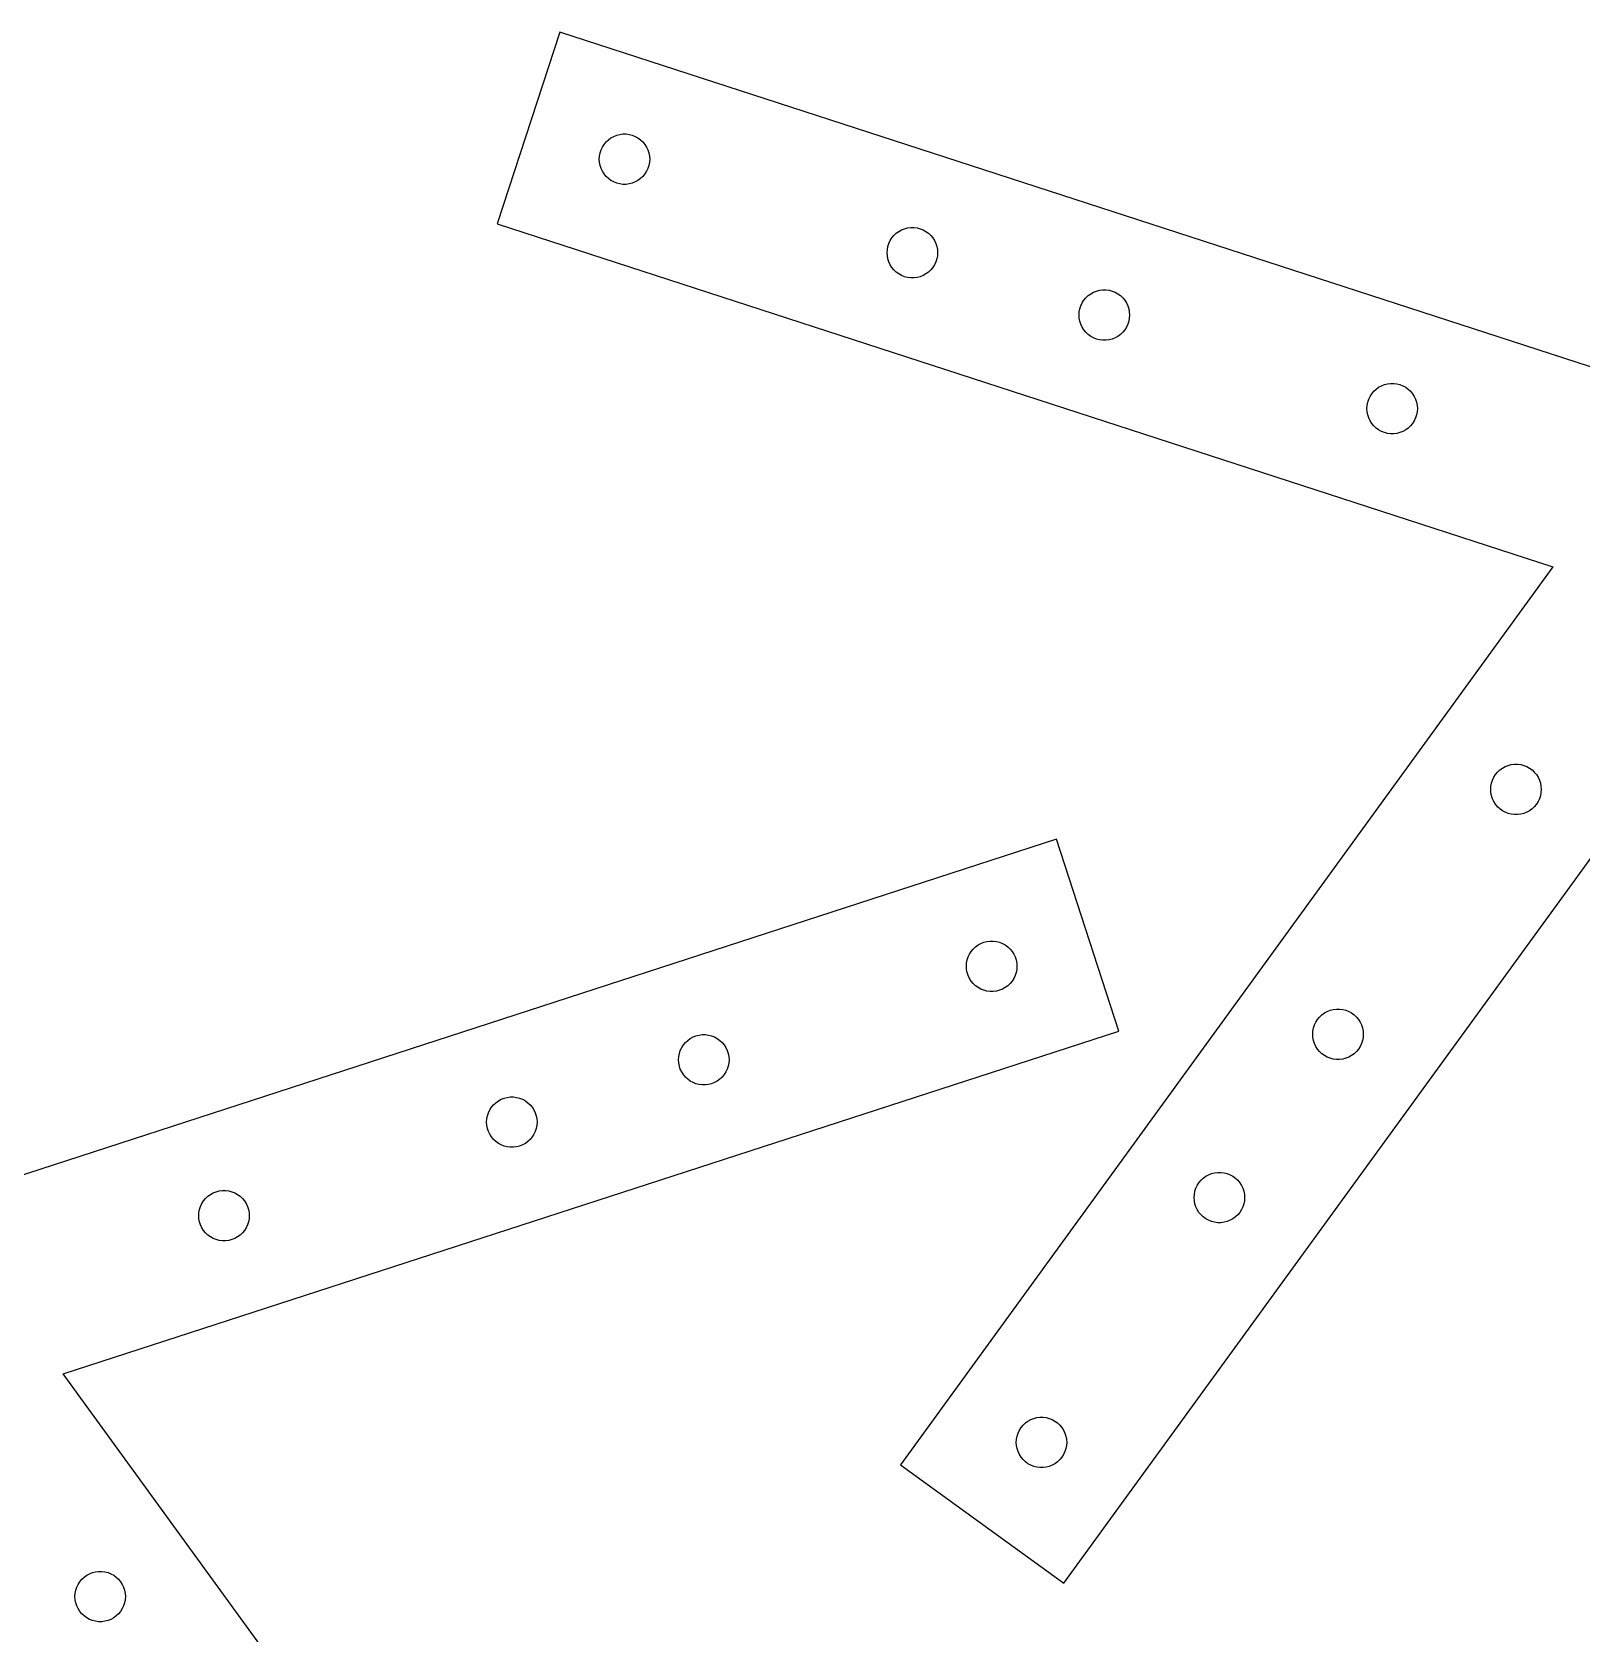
# Model space of a CAD drawing. Header units: metres. Extents: x 19 to 981, y 14 to 964.
# Drawn here: x 693.1 to 846.7, y 729 to 887.8 of the extents above; entities that cross this region are included whole.
import ezdxf

# ---------------------------------------------------------------- set-up
doc = ezdxf.new("R2010")
doc.units = ezdxf.units.M

msp = doc.modelspace()

# ---------------------------------------------------------------- linework, layer by layer
for p, q in [((745.384, 887.756), (739.203, 868.735)), ((850, 853.764), (745.384, 887.756)), ((749.613, 876.359), (749.782, 876.624)), ((749.782, 876.624), (749.982, 876.866)), ((749.982, 876.866), (750.211, 877.081)), ((750.211, 877.081), (750.465, 877.266)), ((750.465, 877.266), (750.74, 877.417)), ((750.74, 877.417), (751.032, 877.533)), ((751.032, 877.533), (751.336, 877.611)), ((751.336, 877.611), (751.647, 877.65)), ((751.647, 877.65), (751.961, 877.65)), ((751.961, 877.65), (752.273, 877.611)), ((752.273, 877.611), (752.577, 877.533)), ((752.577, 877.533), (752.869, 877.417)), ((752.869, 877.417), (753.144, 877.266)), ((753.144, 877.266), (753.398, 877.081)), ((753.398, 877.081), (753.627, 876.866)), ((753.627, 876.866), (753.827, 876.624)), ((753.827, 876.624), (753.995, 876.359)), ((749.304, 875.155), (749.324, 875.468)), ((749.324, 874.842), (749.304, 875.155)), ((749.324, 875.468), (749.383, 875.777)), ((749.383, 875.777), (749.48, 876.075)), ((749.48, 876.075), (749.613, 876.359)), ((753.995, 876.359), (754.129, 876.075)), ((754.129, 876.075), (754.226, 875.777)), ((754.226, 875.777), (754.284, 875.468)), ((754.284, 875.468), (754.304, 875.155)), ((754.304, 875.155), (754.284, 874.842)), ((749.383, 874.533), (749.324, 874.842)), ((749.48, 874.235), (749.383, 874.533)), ((749.613, 873.951), (749.48, 874.235)), ((749.782, 873.685), (749.613, 873.951)), ((749.982, 873.444), (749.782, 873.685)), ((750.211, 873.229), (749.982, 873.444)), ((753.627, 873.444), (753.398, 873.229)), ((753.827, 873.685), (753.627, 873.444)), ((753.995, 873.951), (753.827, 873.685)), ((754.129, 874.235), (753.995, 873.951)), ((754.226, 874.533), (754.129, 874.235)), ((754.284, 874.842), (754.226, 874.533)), ((750.465, 873.044), (750.211, 873.229)), ((750.74, 872.893), (750.465, 873.044)), ((751.032, 872.777), (750.74, 872.893)), ((751.336, 872.699), (751.032, 872.777)), ((751.647, 872.66), (751.336, 872.699)), ((751.961, 872.66), (751.647, 872.66)), ((752.273, 872.699), (751.961, 872.66)), ((752.577, 872.777), (752.273, 872.699)), ((752.869, 872.893), (752.577, 872.777)), ((753.144, 873.044), (752.869, 872.893)), ((753.398, 873.229), (753.144, 873.044)), ((739.203, 868.735), (843.82, 834.743)), ((778.011, 866.805), (778.145, 867.089)), ((778.145, 867.089), (778.313, 867.354)), ((778.313, 867.354), (778.513, 867.596)), ((778.513, 867.596), (778.742, 867.811)), ((778.742, 867.811), (778.996, 867.995)), ((778.996, 867.995), (779.271, 868.146)), ((779.271, 868.146), (779.563, 868.262)), ((779.563, 868.262), (779.867, 868.34)), ((779.867, 868.34), (780.179, 868.379)), ((780.179, 868.379), (780.493, 868.379)), ((780.493, 868.379), (780.804, 868.34)), ((780.804, 868.34), (781.108, 868.262)), ((781.108, 868.262), (781.4, 868.146)), ((781.4, 868.146), (781.675, 867.995)), ((781.675, 867.995), (781.929, 867.811)), ((781.929, 867.811), (782.158, 867.596)), ((782.158, 867.596), (782.358, 867.354)), ((782.358, 867.354), (782.527, 867.089)), ((782.527, 867.089), (782.66, 866.805)), ((777.836, 865.884), (777.856, 866.198)), ((777.856, 865.571), (777.836, 865.884)), ((777.856, 866.198), (777.914, 866.506)), ((777.914, 865.263), (777.856, 865.571)), ((777.914, 866.506), (778.011, 866.805)), ((782.66, 866.805), (782.757, 866.506)), ((782.757, 866.506), (782.816, 866.198)), ((782.816, 865.571), (782.757, 865.263)), ((782.816, 866.198), (782.836, 865.884)), ((782.836, 865.884), (782.816, 865.571)), ((778.011, 864.964), (777.914, 865.263)), ((778.145, 864.68), (778.011, 864.964)), ((778.313, 864.415), (778.145, 864.68)), ((778.513, 864.173), (778.313, 864.415)), ((778.742, 863.958), (778.513, 864.173)), ((778.996, 863.774), (778.742, 863.958)), ((781.929, 863.958), (781.675, 863.774)), ((782.158, 864.173), (781.929, 863.958)), ((782.358, 864.415), (782.158, 864.173)), ((782.527, 864.68), (782.358, 864.415)), ((782.66, 864.964), (782.527, 864.68)), ((782.757, 865.263), (782.66, 864.964)), ((779.271, 863.622), (778.996, 863.774)), ((779.563, 863.507), (779.271, 863.622)), ((779.867, 863.429), (779.563, 863.507)), ((780.179, 863.389), (779.867, 863.429)), ((780.493, 863.389), (780.179, 863.389)), ((780.804, 863.429), (780.493, 863.389)), ((781.108, 863.507), (780.804, 863.429)), ((781.4, 863.622), (781.108, 863.507)), ((781.675, 863.774), (781.4, 863.622)), ((798.889, 862.16), (799.2, 862.199)), ((799.2, 862.199), (799.514, 862.199)), ((799.514, 862.199), (799.825, 862.16)), ((796.936, 860.326), (797.033, 860.624)), ((797.033, 860.624), (797.166, 860.908)), ((797.166, 860.908), (797.334, 861.174)), ((797.334, 861.174), (797.535, 861.415)), ((797.535, 861.415), (797.763, 861.63)), ((797.763, 861.63), (798.017, 861.815)), ((798.017, 861.815), (798.293, 861.966)), ((798.293, 861.966), (798.584, 862.082)), ((798.584, 862.082), (798.889, 862.16)), ((799.825, 862.16), (800.13, 862.082)), ((800.13, 862.082), (800.421, 861.966)), ((800.421, 861.966), (800.697, 861.815)), ((800.697, 861.815), (800.951, 861.63)), ((800.951, 861.63), (801.179, 861.415)), ((801.179, 861.415), (801.38, 861.174)), ((801.38, 861.174), (801.548, 860.908)), ((801.548, 860.908), (801.681, 860.624)), ((801.681, 860.624), (801.778, 860.326)), ((796.857, 859.704), (796.877, 860.017)), ((796.877, 859.391), (796.857, 859.704)), ((796.877, 860.017), (796.936, 860.326)), ((796.936, 859.082), (796.877, 859.391)), ((797.033, 858.784), (796.936, 859.082)), ((801.778, 859.082), (801.681, 858.784)), ((801.778, 860.326), (801.837, 860.017)), ((801.837, 859.391), (801.778, 859.082)), ((801.837, 860.017), (801.857, 859.704)), ((801.857, 859.704), (801.837, 859.391)), ((797.166, 858.5), (797.033, 858.784)), ((797.334, 858.235), (797.166, 858.5)), ((797.535, 857.993), (797.334, 858.235)), ((797.763, 857.778), (797.535, 857.993)), ((798.017, 857.593), (797.763, 857.778)), ((798.293, 857.442), (798.017, 857.593)), ((798.584, 857.326), (798.293, 857.442)), ((800.421, 857.442), (800.13, 857.326)), ((800.697, 857.593), (800.421, 857.442)), ((800.951, 857.778), (800.697, 857.593)), ((801.179, 857.993), (800.951, 857.778)), ((801.38, 858.235), (801.179, 857.993)), ((801.548, 858.5), (801.38, 858.235)), ((801.681, 858.784), (801.548, 858.5)), ((798.889, 857.248), (798.584, 857.326)), ((799.2, 857.209), (798.889, 857.248)), ((799.514, 857.209), (799.2, 857.209)), ((799.825, 857.248), (799.514, 857.209)), ((800.13, 857.326), (799.825, 857.248)), ((826.549, 852.544), (826.824, 852.696)), ((826.824, 852.696), (827.116, 852.811)), ((827.116, 852.811), (827.42, 852.889)), ((827.42, 852.889), (827.732, 852.929)), ((827.732, 852.929), (828.046, 852.929)), ((828.046, 852.929), (828.357, 852.889)), ((828.357, 852.889), (828.661, 852.811)), ((828.661, 852.811), (828.953, 852.696)), ((828.953, 852.696), (829.228, 852.544)), ((825.467, 851.055), (825.564, 851.354)), ((825.564, 851.354), (825.698, 851.638)), ((825.698, 851.638), (825.866, 851.903)), ((825.866, 851.903), (826.066, 852.145)), ((826.066, 852.145), (826.295, 852.36)), ((826.295, 852.36), (826.549, 852.544)), ((829.228, 852.544), (829.482, 852.36)), ((829.482, 852.36), (829.711, 852.145)), ((829.711, 852.145), (829.911, 851.903)), ((829.911, 851.903), (830.079, 851.638)), ((830.079, 851.638), (830.213, 851.354)), ((830.213, 851.354), (830.31, 851.055)), ((825.389, 850.434), (825.408, 850.747)), ((825.408, 850.12), (825.389, 850.434)), ((825.408, 850.747), (825.467, 851.055)), ((825.467, 849.812), (825.408, 850.12)), ((825.564, 849.513), (825.467, 849.812)), ((825.698, 849.229), (825.564, 849.513)), ((830.213, 849.513), (830.079, 849.229)), ((830.31, 849.812), (830.213, 849.513)), ((830.31, 851.055), (830.369, 850.747)), ((830.369, 850.12), (830.31, 849.812)), ((830.369, 850.747), (830.389, 850.434)), ((830.389, 850.434), (830.369, 850.12)), ((825.866, 848.964), (825.698, 849.229)), ((826.066, 848.722), (825.866, 848.964)), ((826.295, 848.507), (826.066, 848.722)), ((826.549, 848.323), (826.295, 848.507)), ((826.824, 848.172), (826.549, 848.323)), ((827.116, 848.056), (826.824, 848.172)), ((827.42, 847.978), (827.116, 848.056)), ((827.732, 847.939), (827.42, 847.978)), ((828.046, 847.939), (827.732, 847.939)), ((828.357, 847.978), (828.046, 847.939)), ((828.661, 848.056), (828.357, 847.978)), ((828.953, 848.172), (828.661, 848.056)), ((829.228, 848.323), (828.953, 848.172)), ((829.482, 848.507), (829.228, 848.323)), ((829.711, 848.722), (829.482, 848.507)), ((829.911, 848.964), (829.711, 848.722)), ((830.079, 849.229), (829.911, 848.964)), ((843.82, 834.743), (779.163, 745.751)), ((795.344, 733.995), (860, 822.987)), ((838.332, 814.396), (838.561, 814.611)), ((838.561, 814.611), (838.815, 814.795)), ((838.815, 814.795), (839.09, 814.947)), ((839.09, 814.947), (839.382, 815.062)), ((839.382, 815.062), (839.686, 815.14)), ((839.686, 815.14), (839.997, 815.18)), ((839.997, 815.18), (840.311, 815.18)), ((840.311, 815.18), (840.623, 815.14)), ((840.623, 815.14), (840.927, 815.062)), ((840.927, 815.062), (841.219, 814.947)), ((841.219, 814.947), (841.494, 814.795)), ((841.494, 814.795), (841.748, 814.611)), ((841.748, 814.611), (841.977, 814.396)), ((837.654, 812.685), (837.674, 812.998)), ((837.674, 812.998), (837.733, 813.306)), ((837.733, 813.306), (837.83, 813.605)), ((837.83, 813.605), (837.963, 813.889)), ((837.963, 813.889), (838.132, 814.154)), ((838.132, 814.154), (838.332, 814.396)), ((841.977, 814.396), (842.177, 814.154)), ((842.177, 814.154), (842.345, 813.889)), ((842.345, 813.889), (842.479, 813.605)), ((842.479, 813.605), (842.576, 813.306)), ((842.576, 813.306), (842.634, 812.998)), ((842.634, 812.998), (842.654, 812.685)), ((837.674, 812.371), (837.654, 812.685)), ((837.733, 812.063), (837.674, 812.371)), ((837.83, 811.764), (837.733, 812.063)), ((837.963, 811.48), (837.83, 811.764)), ((838.132, 811.215), (837.963, 811.48)), ((842.345, 811.48), (842.177, 811.215)), ((842.479, 811.764), (842.345, 811.48)), ((842.576, 812.063), (842.479, 811.764)), ((842.634, 812.371), (842.576, 812.063)), ((842.654, 812.685), (842.634, 812.371)), ((838.332, 810.973), (838.132, 811.215)), ((838.561, 810.758), (838.332, 810.973)), ((838.815, 810.574), (838.561, 810.758)), ((839.09, 810.422), (838.815, 810.574)), ((839.382, 810.307), (839.09, 810.422)), ((839.686, 810.229), (839.382, 810.307)), ((839.997, 810.189), (839.686, 810.229)), ((840.311, 810.189), (839.997, 810.189)), ((840.623, 810.229), (840.311, 810.189)), ((840.927, 810.307), (840.623, 810.229)), ((841.219, 810.422), (840.927, 810.307)), ((841.494, 810.574), (841.219, 810.422)), ((841.748, 810.758), (841.494, 810.574)), ((841.977, 810.973), (841.748, 810.758)), ((842.177, 811.215), (841.977, 810.973)), ((794.616, 807.756), (690, 773.764)), ((800.797, 788.735), (794.616, 807.756)), ((786.602, 797.081), (786.856, 797.266)), ((786.856, 797.266), (787.131, 797.417)), ((787.131, 797.417), (787.423, 797.533)), ((787.423, 797.533), (787.727, 797.611)), ((787.727, 797.611), (788.039, 797.65)), ((788.039, 797.65), (788.353, 797.65)), ((788.353, 797.65), (788.664, 797.611)), ((788.664, 797.611), (788.968, 797.533)), ((788.968, 797.533), (789.26, 797.417)), ((789.26, 797.417), (789.535, 797.266)), ((789.535, 797.266), (789.789, 797.081)), ((785.716, 795.468), (785.774, 795.777)), ((785.774, 795.777), (785.871, 796.075)), ((785.871, 796.075), (786.005, 796.359)), ((786.005, 796.359), (786.173, 796.624)), ((786.173, 796.624), (786.373, 796.866)), ((786.373, 796.866), (786.602, 797.081)), ((789.789, 797.081), (790.018, 796.866)), ((790.018, 796.866), (790.218, 796.624)), ((790.218, 796.624), (790.387, 796.359)), ((790.387, 796.359), (790.52, 796.075)), ((790.52, 796.075), (790.617, 795.777)), ((790.617, 795.777), (790.676, 795.468)), ((785.696, 795.155), (785.716, 795.468)), ((785.716, 794.842), (785.696, 795.155)), ((785.774, 794.533), (785.716, 794.842)), ((785.871, 794.235), (785.774, 794.533)), ((786.005, 793.951), (785.871, 794.235)), ((786.173, 793.685), (786.005, 793.951)), ((790.387, 793.951), (790.218, 793.685)), ((790.52, 794.235), (790.387, 793.951)), ((790.617, 794.533), (790.52, 794.235)), ((790.676, 794.842), (790.617, 794.533)), ((790.676, 795.468), (790.696, 795.155)), ((790.696, 795.155), (790.676, 794.842)), ((786.373, 793.444), (786.173, 793.685)), ((786.602, 793.229), (786.373, 793.444)), ((786.856, 793.044), (786.602, 793.229)), ((787.131, 792.893), (786.856, 793.044)), ((787.423, 792.777), (787.131, 792.893)), ((787.727, 792.699), (787.423, 792.777)), ((788.039, 792.66), (787.727, 792.699)), ((788.353, 792.66), (788.039, 792.66)), ((788.664, 792.699), (788.353, 792.66)), ((788.968, 792.777), (788.664, 792.699)), ((789.26, 792.893), (788.968, 792.777)), ((789.535, 793.044), (789.26, 792.893)), ((789.789, 793.229), (789.535, 793.044)), ((790.018, 793.444), (789.789, 793.229)), ((790.218, 793.685), (790.018, 793.444)), ((821.456, 790.676), (821.748, 790.792)), ((821.748, 790.792), (822.052, 790.87)), ((822.052, 790.87), (822.364, 790.909)), ((822.364, 790.909), (822.678, 790.909)), ((822.678, 790.909), (822.989, 790.87)), ((822.989, 790.87), (823.293, 790.792)), ((823.293, 790.792), (823.585, 790.676)), ((820.099, 789.036), (820.196, 789.334)), ((820.196, 789.334), (820.33, 789.618)), ((820.33, 789.618), (820.498, 789.883)), ((820.498, 789.883), (820.698, 790.125)), ((820.698, 790.125), (820.927, 790.34)), ((820.927, 790.34), (821.181, 790.525)), ((821.181, 790.525), (821.456, 790.676)), ((823.585, 790.676), (823.86, 790.525)), ((823.86, 790.525), (824.114, 790.34)), ((824.114, 790.34), (824.343, 790.125)), ((824.343, 790.125), (824.543, 789.883)), ((824.543, 789.883), (824.711, 789.618)), ((824.711, 789.618), (824.845, 789.334)), ((824.845, 789.334), (824.942, 789.036)), ((696.18, 754.743), (800.797, 788.735)), ((757.642, 787.354), (757.842, 787.596)), ((757.842, 787.596), (758.071, 787.811)), ((758.071, 787.811), (758.325, 787.995)), ((758.325, 787.995), (758.6, 788.146)), ((758.6, 788.146), (758.892, 788.262)), ((758.892, 788.262), (759.196, 788.34)), ((759.196, 788.34), (759.507, 788.379)), ((759.507, 788.379), (759.821, 788.379)), ((759.821, 788.379), (760.133, 788.34)), ((760.133, 788.34), (760.437, 788.262)), ((760.437, 788.262), (760.729, 788.146)), ((760.729, 788.146), (761.004, 787.995)), ((761.004, 787.995), (761.258, 787.811)), ((761.258, 787.811), (761.487, 787.596)), ((761.487, 787.596), (761.687, 787.354)), ((820.021, 788.414), (820.04, 788.727)), ((820.04, 788.101), (820.021, 788.414)), ((820.04, 788.727), (820.099, 789.036)), ((820.099, 787.792), (820.04, 788.101)), ((820.196, 787.494), (820.099, 787.792)), ((824.942, 787.792), (824.845, 787.494)), ((824.942, 789.036), (825.001, 788.727)), ((825.001, 788.101), (824.942, 787.792)), ((825.001, 788.727), (825.021, 788.414)), ((825.021, 788.414), (825.001, 788.101)), ((757.164, 785.884), (757.184, 786.198)), ((757.184, 786.198), (757.243, 786.506)), ((757.243, 786.506), (757.34, 786.805)), ((757.34, 786.805), (757.473, 787.089)), ((757.473, 787.089), (757.642, 787.354)), ((761.687, 787.354), (761.855, 787.089)), ((761.855, 787.089), (761.989, 786.805)), ((761.989, 786.805), (762.086, 786.506)), ((762.086, 786.506), (762.144, 786.198)), ((762.144, 786.198), (762.164, 785.884)), ((820.33, 787.21), (820.196, 787.494)), ((820.498, 786.945), (820.33, 787.21)), ((820.698, 786.703), (820.498, 786.945)), ((820.927, 786.488), (820.698, 786.703)), ((821.181, 786.303), (820.927, 786.488)), ((821.456, 786.152), (821.181, 786.303)), ((821.748, 786.036), (821.456, 786.152)), ((822.052, 785.958), (821.748, 786.036)), ((823.293, 786.036), (822.989, 785.958)), ((823.585, 786.152), (823.293, 786.036)), ((823.86, 786.303), (823.585, 786.152)), ((824.114, 786.488), (823.86, 786.303)), ((824.343, 786.703), (824.114, 786.488)), ((824.543, 786.945), (824.343, 786.703)), ((824.711, 787.21), (824.543, 786.945)), ((824.845, 787.494), (824.711, 787.21)), ((757.184, 785.571), (757.164, 785.884)), ((757.243, 785.263), (757.184, 785.571)), ((757.34, 784.964), (757.243, 785.263)), ((757.473, 784.68), (757.34, 784.964)), ((757.642, 784.415), (757.473, 784.68)), ((757.842, 784.173), (757.642, 784.415)), ((761.687, 784.415), (761.487, 784.173)), ((761.855, 784.68), (761.687, 784.415)), ((761.989, 784.964), (761.855, 784.68)), ((762.086, 785.263), (761.989, 784.964)), ((762.144, 785.571), (762.086, 785.263)), ((762.164, 785.884), (762.144, 785.571)), ((822.364, 785.919), (822.052, 785.958)), ((822.678, 785.919), (822.364, 785.919)), ((822.989, 785.958), (822.678, 785.919)), ((758.071, 783.958), (757.842, 784.173)), ((758.325, 783.774), (758.071, 783.958)), ((758.6, 783.622), (758.325, 783.774)), ((758.892, 783.507), (758.6, 783.622)), ((759.196, 783.429), (758.892, 783.507)), ((759.507, 783.389), (759.196, 783.429)), ((759.821, 783.389), (759.507, 783.389)), ((760.133, 783.429), (759.821, 783.389)), ((760.437, 783.507), (760.133, 783.429)), ((760.729, 783.622), (760.437, 783.507)), ((761.004, 783.774), (760.729, 783.622)), ((761.258, 783.958), (761.004, 783.774)), ((761.487, 784.173), (761.258, 783.958)), ((738.62, 781.174), (738.821, 781.415)), ((738.821, 781.415), (739.049, 781.63)), ((739.049, 781.63), (739.303, 781.815)), ((739.303, 781.815), (739.579, 781.966)), ((739.579, 781.966), (739.87, 782.082)), ((739.87, 782.082), (740.175, 782.16)), ((740.175, 782.16), (740.486, 782.199)), ((740.486, 782.199), (740.8, 782.199)), ((740.8, 782.199), (741.111, 782.16)), ((741.111, 782.16), (741.416, 782.082)), ((741.416, 782.082), (741.707, 781.966)), ((741.707, 781.966), (741.983, 781.815)), ((741.983, 781.815), (742.237, 781.63)), ((742.237, 781.63), (742.465, 781.415)), ((742.465, 781.415), (742.666, 781.174)), ((738.143, 779.704), (738.163, 780.017)), ((738.163, 779.391), (738.143, 779.704)), ((738.163, 780.017), (738.222, 780.326)), ((738.222, 780.326), (738.319, 780.624)), ((738.319, 780.624), (738.452, 780.908)), ((738.452, 780.908), (738.62, 781.174)), ((742.666, 781.174), (742.834, 780.908)), ((742.834, 780.908), (742.967, 780.624)), ((742.967, 780.624), (743.064, 780.326)), ((743.064, 780.326), (743.123, 780.017)), ((743.123, 780.017), (743.143, 779.704)), ((743.143, 779.704), (743.123, 779.391)), ((738.222, 779.082), (738.163, 779.391)), ((738.319, 778.784), (738.222, 779.082)), ((738.452, 778.5), (738.319, 778.784)), ((738.62, 778.235), (738.452, 778.5)), ((738.821, 777.993), (738.62, 778.235)), ((742.666, 778.235), (742.465, 777.993)), ((742.834, 778.5), (742.666, 778.235)), ((742.967, 778.784), (742.834, 778.5)), ((743.064, 779.082), (742.967, 778.784)), ((743.123, 779.391), (743.064, 779.082)), ((739.049, 777.778), (738.821, 777.993)), ((739.303, 777.593), (739.049, 777.778)), ((739.579, 777.442), (739.303, 777.593)), ((739.87, 777.326), (739.579, 777.442)), ((740.175, 777.248), (739.87, 777.326)), ((740.486, 777.209), (740.175, 777.248)), ((740.8, 777.209), (740.486, 777.209)), ((741.111, 777.248), (740.8, 777.209)), ((741.416, 777.326), (741.111, 777.248)), ((741.707, 777.442), (741.416, 777.326)), ((741.983, 777.593), (741.707, 777.442)), ((742.237, 777.778), (741.983, 777.593)), ((742.465, 777.993), (742.237, 777.778)), ((808.44, 773.154), (808.574, 773.438)), ((808.574, 773.438), (808.742, 773.703)), ((808.742, 773.703), (808.942, 773.945)), ((808.942, 773.945), (809.171, 774.16)), ((809.171, 774.16), (809.425, 774.344)), ((809.425, 774.344), (809.7, 774.496)), ((809.7, 774.496), (809.992, 774.611)), ((809.992, 774.611), (810.296, 774.689)), ((810.296, 774.689), (810.608, 774.729)), ((810.608, 774.729), (810.922, 774.729)), ((810.922, 774.729), (811.233, 774.689)), ((811.233, 774.689), (811.537, 774.611)), ((811.537, 774.611), (811.829, 774.496)), ((811.829, 774.496), (812.104, 774.344)), ((812.104, 774.344), (812.358, 774.16)), ((812.358, 774.16), (812.587, 773.945)), ((812.587, 773.945), (812.787, 773.703)), ((812.787, 773.703), (812.956, 773.438)), ((812.956, 773.438), (813.089, 773.154)), ((709.921, 771.638), (710.089, 771.903)), ((710.089, 771.903), (710.289, 772.145)), ((710.289, 772.145), (710.518, 772.36)), ((710.518, 772.36), (710.772, 772.544)), ((710.772, 772.544), (711.047, 772.696)), ((711.047, 772.696), (711.339, 772.811)), ((711.339, 772.811), (711.643, 772.889)), ((711.643, 772.889), (711.954, 772.929)), ((711.954, 772.929), (712.268, 772.929)), ((712.268, 772.929), (712.58, 772.889)), ((712.58, 772.889), (712.884, 772.811)), ((712.884, 772.811), (713.176, 772.696)), ((713.176, 772.696), (713.451, 772.544)), ((713.451, 772.544), (713.705, 772.36)), ((713.705, 772.36), (713.934, 772.145)), ((713.934, 772.145), (714.134, 771.903)), ((714.134, 771.903), (714.302, 771.638)), ((808.265, 772.234), (808.285, 772.547)), ((808.285, 771.92), (808.265, 772.234)), ((808.285, 772.547), (808.343, 772.855)), ((808.343, 771.612), (808.285, 771.92)), ((808.343, 772.855), (808.44, 773.154)), ((813.089, 773.154), (813.186, 772.855)), ((813.186, 772.855), (813.245, 772.547)), ((813.245, 771.92), (813.186, 771.612)), ((813.245, 772.547), (813.265, 772.234)), ((813.265, 772.234), (813.245, 771.92)), ((709.611, 770.434), (709.631, 770.747)), ((709.631, 770.12), (709.611, 770.434)), ((709.631, 770.747), (709.69, 771.055)), ((709.69, 769.812), (709.631, 770.12)), ((709.69, 771.055), (709.787, 771.354)), ((709.787, 771.354), (709.921, 771.638)), ((714.302, 771.638), (714.436, 771.354)), ((714.436, 771.354), (714.533, 771.055)), ((714.533, 771.055), (714.592, 770.747)), ((714.592, 770.12), (714.533, 769.812)), ((714.592, 770.747), (714.611, 770.434)), ((714.611, 770.434), (714.592, 770.12)), ((808.44, 771.313), (808.343, 771.612)), ((808.574, 771.029), (808.44, 771.313)), ((808.742, 770.764), (808.574, 771.029)), ((808.942, 770.522), (808.742, 770.764)), ((809.171, 770.307), (808.942, 770.522)), ((809.425, 770.123), (809.171, 770.307)), ((809.7, 769.972), (809.425, 770.123)), ((812.104, 770.123), (811.829, 769.972)), ((812.358, 770.307), (812.104, 770.123)), ((812.587, 770.522), (812.358, 770.307)), ((812.787, 770.764), (812.587, 770.522)), ((812.956, 771.029), (812.787, 770.764)), ((813.089, 771.313), (812.956, 771.029)), ((813.186, 771.612), (813.089, 771.313)), ((709.787, 769.513), (709.69, 769.812)), ((709.921, 769.229), (709.787, 769.513)), ((710.089, 768.964), (709.921, 769.229)), ((710.289, 768.722), (710.089, 768.964)), ((710.518, 768.507), (710.289, 768.722)), ((713.934, 768.722), (713.705, 768.507)), ((714.134, 768.964), (713.934, 768.722)), ((714.302, 769.229), (714.134, 768.964)), ((714.436, 769.513), (714.302, 769.229)), ((714.533, 769.812), (714.436, 769.513)), ((809.992, 769.856), (809.7, 769.972)), ((810.296, 769.778), (809.992, 769.856)), ((810.608, 769.739), (810.296, 769.778)), ((810.922, 769.739), (810.608, 769.739)), ((811.233, 769.778), (810.922, 769.739)), ((811.537, 769.856), (811.233, 769.778)), ((811.829, 769.972), (811.537, 769.856)), ((710.772, 768.323), (710.518, 768.507)), ((711.047, 768.172), (710.772, 768.323)), ((711.339, 768.056), (711.047, 768.172)), ((711.643, 767.978), (711.339, 768.056)), ((711.954, 767.939), (711.643, 767.978)), ((712.268, 767.939), (711.954, 767.939)), ((712.58, 767.978), (712.268, 767.939)), ((712.884, 768.056), (712.58, 767.978)), ((713.176, 768.172), (712.884, 768.056)), ((713.451, 768.323), (713.176, 768.172)), ((713.705, 768.507), (713.451, 768.323)), ((760.837, 665.751), (696.18, 754.743)), ((791.109, 749.433), (791.309, 749.675)), ((791.309, 749.675), (791.538, 749.889)), ((791.538, 749.889), (791.792, 750.074)), ((791.792, 750.074), (792.067, 750.225)), ((792.067, 750.225), (792.359, 750.341)), ((792.359, 750.341), (792.663, 750.419)), ((792.663, 750.419), (792.974, 750.458)), ((792.974, 750.458), (793.288, 750.458)), ((793.288, 750.458), (793.6, 750.419)), ((793.6, 750.419), (793.904, 750.341)), ((793.904, 750.341), (794.196, 750.225)), ((794.196, 750.225), (794.471, 750.074)), ((794.471, 750.074), (794.725, 749.889)), ((794.725, 749.889), (794.954, 749.675)), ((794.954, 749.675), (795.154, 749.433)), ((790.631, 747.963), (790.651, 748.276)), ((790.651, 747.65), (790.631, 747.963)), ((790.651, 748.276), (790.71, 748.585)), ((790.71, 748.585), (790.807, 748.883)), ((790.807, 748.883), (790.941, 749.168)), ((790.941, 749.168), (791.109, 749.433)), ((795.154, 749.433), (795.322, 749.168)), ((795.322, 749.168), (795.456, 748.883)), ((795.456, 748.883), (795.553, 748.585)), ((795.553, 748.585), (795.612, 748.276)), ((795.612, 748.276), (795.631, 747.963)), ((795.631, 747.963), (795.612, 747.65)), ((790.71, 747.341), (790.651, 747.65)), ((790.807, 747.043), (790.71, 747.341)), ((790.941, 746.759), (790.807, 747.043)), ((791.109, 746.494), (790.941, 746.759)), ((791.309, 746.252), (791.109, 746.494)), ((795.154, 746.494), (794.954, 746.252)), ((795.322, 746.759), (795.154, 746.494)), ((795.456, 747.043), (795.322, 746.759)), ((795.553, 747.341), (795.456, 747.043)), ((795.612, 747.65), (795.553, 747.341)), ((779.163, 745.751), (795.344, 733.995)), ((791.538, 746.037), (791.309, 746.252)), ((791.792, 745.852), (791.538, 746.037)), ((792.067, 745.701), (791.792, 745.852)), ((792.359, 745.586), (792.067, 745.701)), ((792.663, 745.507), (792.359, 745.586)), ((792.974, 745.468), (792.663, 745.507)), ((793.288, 745.468), (792.974, 745.468)), ((793.6, 745.507), (793.288, 745.468)), ((793.904, 745.586), (793.6, 745.507)), ((794.196, 745.701), (793.904, 745.586)), ((794.471, 745.852), (794.196, 745.701)), ((794.725, 746.037), (794.471, 745.852)), ((794.954, 746.252), (794.725, 746.037)), ((699.377, 735.14), (699.689, 735.18)), ((699.689, 735.18), (700.003, 735.18)), ((700.003, 735.18), (700.314, 735.14)), ((697.424, 733.306), (697.521, 733.605)), ((697.521, 733.605), (697.655, 733.889)), ((697.655, 733.889), (697.823, 734.154)), ((697.823, 734.154), (698.023, 734.396)), ((698.023, 734.396), (698.252, 734.611)), ((698.252, 734.611), (698.506, 734.795)), ((698.506, 734.795), (698.781, 734.947)), ((698.781, 734.947), (699.073, 735.062)), ((699.073, 735.062), (699.377, 735.14)), ((700.314, 735.14), (700.618, 735.062)), ((700.618, 735.062), (700.91, 734.947)), ((700.91, 734.947), (701.185, 734.795)), ((701.185, 734.795), (701.439, 734.611)), ((701.439, 734.611), (701.668, 734.396)), ((701.668, 734.396), (701.868, 734.154)), ((701.868, 734.154), (702.037, 733.889)), ((702.037, 733.889), (702.17, 733.605)), ((702.17, 733.605), (702.267, 733.306)), ((697.346, 732.685), (697.366, 732.998)), ((697.366, 732.371), (697.346, 732.685)), ((697.366, 732.998), (697.424, 733.306)), ((697.424, 732.063), (697.366, 732.371)), ((697.521, 731.764), (697.424, 732.063)), ((702.267, 732.063), (702.17, 731.764)), ((702.267, 733.306), (702.326, 732.998)), ((702.326, 732.371), (702.267, 732.063)), ((702.326, 732.998), (702.346, 732.685)), ((702.346, 732.685), (702.326, 732.371)), ((697.655, 731.48), (697.521, 731.764)), ((697.823, 731.215), (697.655, 731.48)), ((698.023, 730.973), (697.823, 731.215)), ((698.252, 730.758), (698.023, 730.973)), ((698.506, 730.574), (698.252, 730.758)), ((698.781, 730.422), (698.506, 730.574)), ((699.073, 730.307), (698.781, 730.422)), ((700.91, 730.422), (700.618, 730.307)), ((701.185, 730.574), (700.91, 730.422)), ((701.439, 730.758), (701.185, 730.574)), ((701.668, 730.973), (701.439, 730.758)), ((701.868, 731.215), (701.668, 730.973)), ((702.037, 731.48), (701.868, 731.215)), ((702.17, 731.764), (702.037, 731.48)), ((699.377, 730.229), (699.073, 730.307)), ((699.689, 730.189), (699.377, 730.229)), ((700.003, 730.189), (699.689, 730.189)), ((700.314, 730.229), (700.003, 730.189)), ((700.618, 730.307), (700.314, 730.229))]:
    msp.add_line(p, q)

doc.saveas('drawing.dxf')
